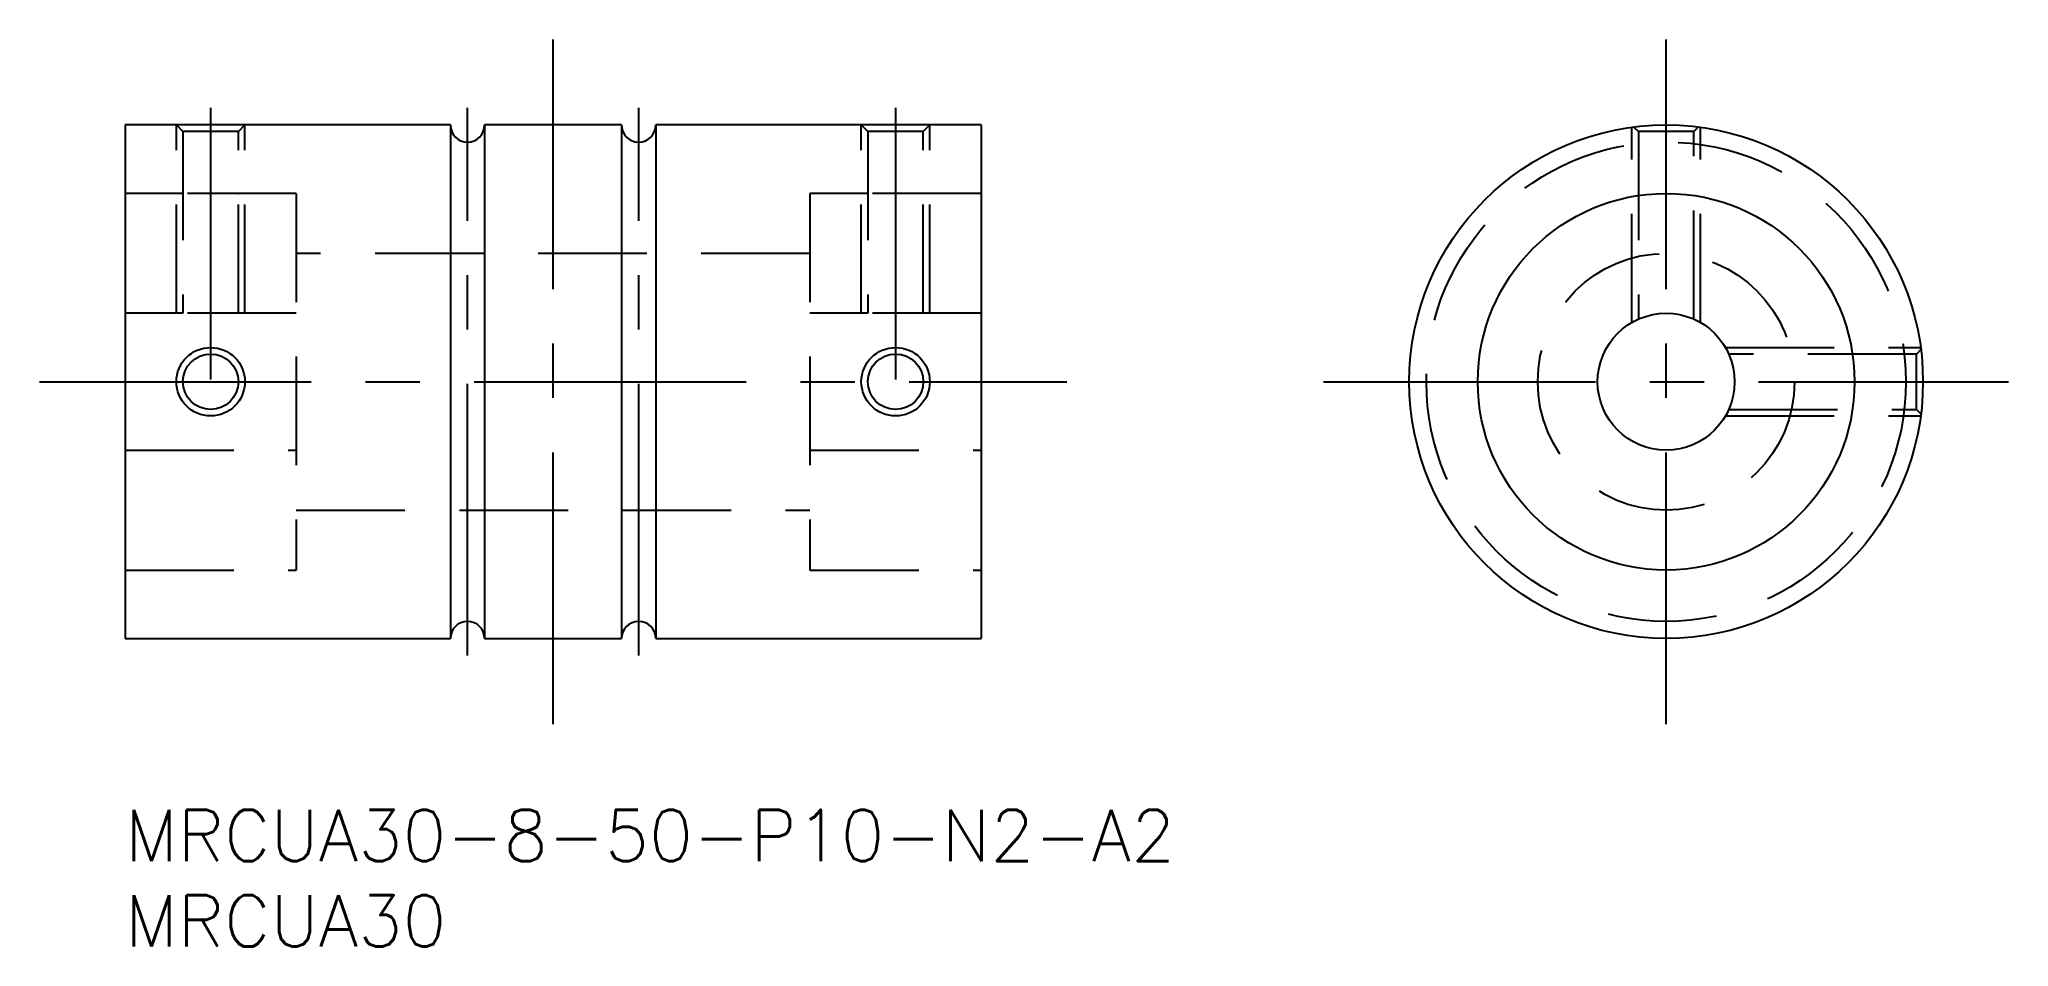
# Model space of a CAD drawing. Extents: x -5 to 110, y -8 to 45.
import ezdxf

# ---------------------------------------------------------------- set-up
doc = ezdxf.new("R2010")
doc.units = 0
doc.header["$LTSCALE"] = 0.5
doc.linetypes.add('CENTER', pattern=[50.8, 31.75, -6.35, 6.35, -6.35])
doc.linetypes.add('DASHED', pattern=[19.05, 12.7, -6.35])
for name, color, linetype in [('MSM_CENTER', 1, 'CENTER'), ('MSM_CONTINUOUS', 7, 'CONTINUOUS'), ('MSM_DASHED', 4, 'DASHED'), ('MSM_NARROW', 5, 'CONTINUOUS'), ('MSM_PART_NUMBER', 7, 'CONTINUOUS')]:
    doc.layers.add(name, color=color, linetype=linetype)
doc.styles.get("Standard").update_dxf_attribs({"font": 'txt.shx', "height": 3, "bigfont": 'bigfont.shx'})

msp = doc.modelspace()

# ---------------------------------------------------------------- linework, layer by layer
at = {"layer": 'MSM_CENTER'}
for p, q in [((25, 5), (25, 45)), ((90, 5), (90, 45)), ((5, 41), (5, 22)), ((20, 9), (20, 41)), ((30, 9), (30, 41)), ((45, 41), (45, 22)), ((-5, 25), (55, 25)), ((70, 25), (110, 25))]:
    msp.add_line(p, q, dxfattribs=at)
at = {"layer": 'MSM_CONTINUOUS'}
for p, q in [((3.01, 40), (0, 40)), ((0, 40), (0, 10)), ((19, 40), (3, 40)), ((19, 40), (19, 10)), ((29, 40), (21, 40)), ((21, 40), (21, 10)), ((29, 40), (29, 10)), ((43.01, 40), (31, 40)), ((31, 40), (31, 10)), ((50, 40), (43.01, 40)), ((50, 40), (50, 10)), ((0, 10), (19, 10)), ((21, 10), (29, 10)), ((31, 10), (50, 10))]:
    msp.add_line(p, q, dxfattribs=at)
for centre, radius in [((90, 25), 15), ((90, 25), 11), ((90, 25), 4), ((5, 25), 1.62), ((45, 25), 1.62)]:
    msp.add_circle(centre, radius, dxfattribs=at)
for centre, start, end in [((20, 40), 180, 0), ((30, 40), 180, 0), ((20, 10), 0, 180), ((30, 10), 0, 180)]:
    msp.add_arc(centre, 1, start, end, dxfattribs=at)
at = {"layer": 'MSM_DASHED'}
for p, q in [((3, 29), (3, 40)), ((3, 40), (3.38, 39.62)), ((3.38, 39.62), (3.38, 29)), ((6.62, 39.62), (3.38, 39.62)), ((6.62, 39.62), (7, 40)), ((6.62, 29), (6.62, 39.62)), ((7, 29), (7, 40)), ((43, 29), (43, 40)), ((43, 40), (43.38, 39.62)), ((43.38, 39.62), (43.38, 29)), ((46.62, 39.62), (43.38, 39.62)), ((46.62, 39.62), (47, 40)), ((46.62, 29), (46.62, 39.62)), ((47, 29), (47, 40)), ((88, 28.46), (88, 39.87)), ((88.12, 39.88), (88.38, 39.62)), ((88.38, 39.62), (88.38, 28.66)), ((91.62, 39.62), (88.38, 39.62)), ((91.62, 39.62), (91.88, 39.88)), ((91.62, 28.66), (91.62, 39.62)), ((92, 28.46), (92, 39.87)), ((3.38, 36), (0, 36)), ((10, 36), (3.38, 36)), ((3.39, 36), (3.38, 36)), ((3.38, 36), (3.4, 36)), ((6.61, 36), (6.62, 36)), ((6.62, 36), (6.62, 36)), ((10, 36), (10, 14)), ((43.38, 36), (40, 36)), ((40, 36), (40, 14)), ((50, 36), (43.38, 36)), ((43.39, 36), (43.38, 36)), ((43.38, 36), (43.4, 36)), ((46.61, 36), (46.62, 36)), ((46.62, 36), (46.62, 36)), ((40, 32.5), (10, 32.5)), ((3.38, 29), (0, 29)), ((10, 29), (3.38, 29)), ((43.38, 29), (40, 29)), ((50, 29), (43.38, 29)), ((4.96, 26.62), (5.06, 26.62)), ((44.96, 26.62), (45.06, 26.62)), ((93.46, 27), (104.87, 27)), ((104.62, 26.62), (93.66, 26.62)), ((104.88, 26.88), (104.62, 26.62)), ((104.62, 23.38), (104.62, 26.62)), ((3.38, 25), (3.4, 25.26)), ((3.38, 24.93), (3.38, 25)), ((43.38, 25), (43.4, 25.26)), ((43.38, 24.93), (43.38, 25)), ((93.66, 23.38), (104.62, 23.38)), ((104.62, 23.38), (104.88, 23.12)), ((93.46, 23), (104.87, 23)), ((0, 21), (10, 21)), ((40, 21), (50, 21)), ((10, 17.5), (40, 17.5)), ((0, 14), (10, 14)), ((40, 14), (50, 14))]:
    msp.add_line(p, q, dxfattribs=at)
for radius in [14, 7.5]:
    msp.add_circle((90, 25), radius, dxfattribs=at)
at = {"layer": 'MSM_NARROW'}
for centre in [(5, 25), (45, 25)]:
    msp.add_circle(centre, 2, dxfattribs=at)

# ---------------------------------------------------------------- texts
at = {"layer": 'MSM_PART_NUMBER'}
for s, p in [('MRCUA30-8-50-P10-N2-A2', (0, -3)), ('MRCUA30', (0, -8))]:
    msp.add_text(s, height=3, dxfattribs=at).set_placement(p)

doc.saveas('drawing.dxf')
